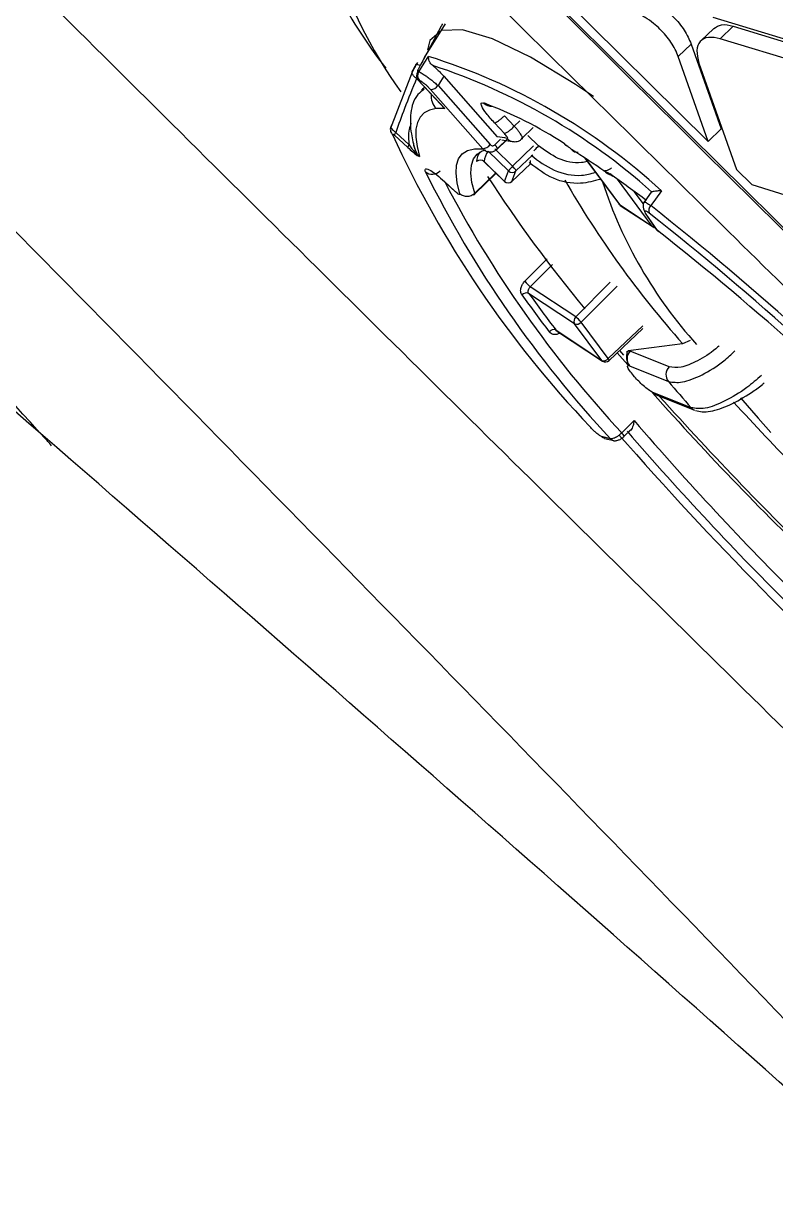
# Model space of a CAD drawing. Extents: x 400 to 501, y 484 to 634.
# Drawn here: x 487.942 to 488.775, y 582.322 to 583.627 of the extents above; entities that cross this region are included whole.
import ezdxf

# ---------------------------------------------------------------- set-up
doc = ezdxf.new("R2010")
doc.units = 0
doc.header["$MEASUREMENT"] = 0
doc.layers.add('DIM', color=3, linetype='Continuous')
doc.layers.add('GEOMETRY', color=3, linetype='Continuous', lineweight=25)

# ---------------------------------------------------------------- blocks, each defined once
blk = doc.blocks.new('2026 GRANDEE')
at = {"layer": 'GEOMETRY', "ltscale": 16}
for p, q in [((39.7421, -14.806), (37.5505, -12.6391)), ((38.1024, -13.1716), (38.2762, -13.3434)), ((38.2813, -13.2056), (38.3872, -13.2378)), ((37.9618, -13.2505), (37.985, -13.2133)), ((38.2823, -13.2182), (38.268, -13.232)), ((38.2895, -13.2296), (38.3038, -13.2157)), ((38.3038, -13.2157), (38.4307, -13.2544)), ((38.243, -13.2494), (38.2573, -13.2355)), ((38.2573, -13.2355), (38.2905, -13.3295)), ((38.4164, -13.2682), (38.2895, -13.2296)), ((38.2762, -13.3434), (38.243, -13.2494)), ((37.9541, -13.2558), (37.9526, -13.2582)), ((37.9555, -13.2624), (37.9547, -13.2638)), ((38.2659, -13.2566), (38.3075, -13.3744)), ((37.948, -13.2668), (37.9238, -13.3298)), ((37.9553, -13.2758), (37.953, -13.2737)), ((37.9541, -13.2649), (37.954, -13.2655)), ((37.9543, -13.2751), (37.9844, -13.3072)), ((37.9552, -13.2758), (37.9843, -13.3069)), ((37.9832, -13.2713), (38.0424, -13.3383)), ((37.9619, -13.2832), (37.9585, -13.2868)), ((37.9596, -13.2857), (37.9585, -13.2868)), ((37.9623, -13.2837), (37.9596, -13.2857)), ((37.9685, -13.286), (38.0264, -13.3515)), ((37.9768, -13.2815), (38.0346, -13.347)), ((38.0613, -13.3267), (38.0503, -13.315)), ((38.0503, -13.3346), (38.0393, -13.3229)), ((38.0613, -13.3267), (38.0674, -13.3208)), ((38.0701, -13.3398), (38.0822, -13.3282)), ((38.2762, -13.3434), (38.2905, -13.3295)), ((37.9285, -13.3366), (37.9433, -13.3502)), ((37.9299, -13.3335), (37.9447, -13.3472)), ((38.0398, -13.3471), (38.0461, -13.341)), ((38.0426, -13.3514), (38.0538, -13.3405)), ((38.0426, -13.3515), (38.0521, -13.3424)), ((38.0474, -13.3416), (38.0589, -13.3435)), ((38.0882, -13.3482), (38.0762, -13.3368)), ((38.0549, -13.3761), (38.0323, -13.3541)), ((38.0593, -13.371), (38.0396, -13.3518)), ((38.0593, -13.371), (38.0826, -13.3485)), ((38.0277, -13.3657), (38.0505, -13.3879)), ((38.0279, -13.3658), (38.0505, -13.3878)), ((38.028, -13.3659), (38.0279, -13.3658)), ((38.0282, -13.366), (38.028, -13.3659)), ((38.0587, -13.3879), (38.0791, -13.3682)), ((38.0587, -13.3878), (38.0791, -13.3682)), ((38.0631, -13.3762), (38.0817, -13.3582)), ((38.0788, -13.3678), (38.0779, -13.367)), ((38.0788, -13.3678), (38.0789, -13.3682)), ((38.1395, -13.3619), (38.1773, -13.4129)), ((38.1398, -13.3621), (38.1779, -13.4134)), ((38.0174, -13.4008), (38.0408, -13.3784)), ((38.0174, -13.4014), (38.0411, -13.3788)), ((38.0505, -13.3878), (38.0549, -13.3761)), ((38.0587, -13.3878), (38.0631, -13.3762)), ((38.3075, -13.3744), (38.3245, -13.3912)), ((37.9833, -13.3875), (37.9957, -13.399)), ((37.9839, -13.3878), (37.9955, -13.3985)), ((38.0505, -13.3878), (38.0505, -13.3879)), ((38.0587, -13.3878), (38.0587, -13.3879)), ((38.2141, -13.4375), (38.1755, -13.3853)), ((38.3245, -13.3912), (38.4377, -13.4271)), ((38.0159, -13.4029), (38.0163, -13.4024)), ((38.2044, -13.4125), (38.1942, -13.3988)), ((38.2129, -13.3996), (38.2039, -13.4121)), ((38.1779, -13.4134), (38.2141, -13.4375)), ((38.1787, -13.4143), (38.215, -13.4383)), ((38.2064, -13.423), (38.219, -13.4413)), ((38.22, -13.4423), (38.2074, -13.424)), ((38.0729, -13.4985), (38.0977, -13.4736)), ((38.079, -13.5046), (38.1035, -13.48)), ((38.1294, -13.5379), (38.1676, -13.4996)), ((38.1281, -13.5456), (38.0772, -13.5119)), ((38.1294, -13.5379), (38.079, -13.5046)), ((38.1354, -13.5437), (38.1751, -13.5038)), ((38.1581, -13.5861), (38.1281, -13.5456)), ((38.1654, -13.5842), (38.1354, -13.5437)), ((38.1654, -13.5842), (38.2036, -13.5479)), ((38.1663, -13.5863), (38.2037, -13.5507)), ((38.1072, -13.5524), (38.1581, -13.5861)), ((38.1082, -13.5533), (38.1072, -13.5524)), ((38.1082, -13.5533), (38.1589, -13.5869)), ((38.256, -13.564), (38.2478, -13.5678)), ((38.1753, -13.5776), (38.1869, -13.5911)), ((38.1779, -13.5752), (38.1823, -13.5804)), ((38.1878, -13.5754), (38.1857, -13.5773)), ((38.1903, -13.5753), (38.1878, -13.5754)), ((38.1878, -13.5754), (38.1897, -13.5759)), ((38.1897, -13.5759), (38.1903, -13.5753)), ((38.2329, -13.5933), (38.1897, -13.5759)), ((38.2478, -13.5678), (38.1903, -13.5753)), ((38.1889, -13.5922), (38.2321, -13.6096)), ((38.1927, -13.6025), (38.1939, -13.6039)), ((38.1946, -13.6044), (38.1934, -13.603)), ((38.2572, -13.6386), (38.2141, -13.6212)), ((38.2179, -13.6239), (38.261, -13.6413)), ((38.1941, -13.6529), (38.1803, -13.6666)), ((38.1828, -13.6705), (38.191, -13.6624)), ((38.1678, -13.673), (38.1578, -13.6704)), ((38.1614, -13.6726), (38.1714, -13.6751))]:
    blk.add_line(p, q, dxfattribs=at)
at = {"layer": 'GEOMETRY', "ltscale": 16, "flags": 128}
for points in [[(38.149, -13.2935), (38.1291, -13.2802), (38.0791, -13.25), (38.0371, -13.2298), (38.004, -13.2198), (37.9807, -13.2204), (37.9677, -13.2316), (37.965, -13.2419)], [(37.9554, -13.2662), (37.9614, -13.2567), (37.9662, -13.2492)], [(37.957, -13.2594), (37.9558, -13.259), (37.9543, -13.2585), (37.9532, -13.2582), (37.9523, -13.2583), (37.9519, -13.2585), (37.9518, -13.259)], [(37.9832, -13.2713), (37.9796, -13.277), (37.9768, -13.2815)], [(37.9747, -13.3071), (37.9674, -13.3088), (37.9614, -13.3119), (37.957, -13.3165), (37.9539, -13.3225), (37.9523, -13.3299), (37.9522, -13.3387), (37.9535, -13.3489), (37.9563, -13.3603)], [(38.0009, -13.4014), (37.9979, -13.3892), (37.9967, -13.3787), (37.9972, -13.3698), (37.9996, -13.3627), (38.0037, -13.3573), (38.0095, -13.3536), (38.0171, -13.3517), (38.0264, -13.3515)], [(38.0174, -13.4008), (38.0144, -13.3889), (38.0132, -13.3786), (38.0138, -13.3699), (38.016, -13.3629), (38.02, -13.3576), (38.0258, -13.354), (38.0299, -13.3526)], [(38.0426, -13.3514), (38.0426, -13.3516), (38.0425, -13.3518), (38.0422, -13.3519)], [(37.9955, -13.3985), (37.9958, -13.399), (37.9963, -13.3991), (37.9966, -13.3991)], [(38.2242, -13.3982), (38.2176, -13.4074), (38.2124, -13.4146)], [(38.1779, -13.4134), (38.1773, -13.413), (38.1773, -13.4129)], [(38.1779, -13.4134), (38.1785, -13.4141), (38.1787, -13.4143)], [(38.2141, -13.4375), (38.2147, -13.4381), (38.215, -13.4383)], [(38.219, -13.4413), (38.2192, -13.4415), (38.22, -13.4423)], [(38.1581, -13.5861), (38.1587, -13.5867), (38.1589, -13.5869)], [(38.1654, -13.5842), (38.1658, -13.5849), (38.1662, -13.5855), (38.1663, -13.5859), (38.1663, -13.5862), (38.1663, -13.5863)], [(38.1946, -13.6044), (38.194, -13.6039), (38.1939, -13.6039)], [(38.3119, -13.6276), (38.3313, -13.6501), (38.3455, -13.6661)]]:
    blk.add_lwpolyline(points, dxfattribs=at)
at = {"layer": 'GEOMETRY', "ltscale": 16}
for centre, radius, start, end in [((38.3725, -12.9097), 0.5746, 196.7043, 217.8708), ((38.3646, -12.9808), 0.528, 196.6732, 215.6437), ((37.7609, -13.9027), 0.685, 47.4383, 72.5642), ((37.9555, -13.2649), 0.00143, 119.0554, 182.8628), ((37.7574, -13.909), 0.6839, 48.189, 71.8135), ((37.9611, -13.2704), 0.00807, 147.9477, 222.6066), ((37.9622, -13.2705), 0.00807, 147.9048, 222.503), ((37.9495, -13.3393), 0.0734, 85.4095, 86.2459), ((37.9504, -13.3483), 0.0726, 85.4095, 86.2459), ((37.9673, -13.2741), 0.012, 275.5543, 321.912), ((37.9892, -13.2933), 0.0201, 173.863, 223.5005), ((37.8701, -13.7229), 0.4504, 56.8302, 69.5571), ((38.0351, -13.2941), 0.0103, 221.3428, 279.1009), ((37.9804, -13.3589), 0.0521, 85.7065, 96.3368), ((39.01, -12.8395), 1.1919, 204.6092, 223.4941), ((37.9346, -13.3375), 0.00619, 139.8651, 171.5332), ((38.0325, -13.4266), 0.0889, 76.3844, 83.5906), ((38.0614, -13.333), 0.0107, 221.9543, 268.1004), ((38.0441, -13.3682), 0.0247, 148.3821, 174.3425), ((38.0252, -13.3396), 0.012, 275.5543, 321.912), ((38.0515, -13.368), 0.0237, 144.122, 174.5587), ((38.0313, -13.3556), 0.012, 20.4657, 45.1788), ((38.1451, -13.4051), 0.0804, 135.071, 140.5038), ((38.1224, -13.3414), 0.00747, 217.4109, 253.1801), ((37.5286, -14.2929), 1.1135, 55.3471, 57.6312), ((38.0237, -13.3701), 0.006, 46.3884, 133.6061), ((38.1162, -13.3671), 0.0374, 176.2153, 181.1256), ((37.9705, -13.3675), 0.0123, 230.8941, 314.8484), ((39.0773, -12.8239), 1.2442, 206.3945, 223.034), ((38.0813, -13.3946), 0.0322, 132.9116, 144.9417), ((38.059, -13.3719), 0.00595, 225.5778, 313.5207), ((38.051, -13.3812), 0.0132, 22.47, 50.6529), ((37.2512, -14.6873), 1.5967, 53.1909, 54.9965), ((38.172, -13.376), 0.00594, 215.0812, 253.3739), ((39.1281, -12.7903), 1.2908, 207.5965, 222.7557), ((39.3537, -12.5257), 1.5752, 212.9386, 219.5673), ((38.0546, -13.3835), 0.00595, 225.5778, 313.5207), ((38.0546, -13.3836), 0.00591, 225.7815, 313.9051), ((39.0651, -12.8421), 1.0929, 209.845, 221.6047), ((38.6327, -13.2345), 0.498, 197.9996, 222.114), ((38.182, -13.4093), 0.00591, 216.5615, 236.4891), ((38.2182, -13.4202), 0.00803, 135.8637, 198.6875), ((35.9771, -16.2406), 3.6032, 37.32, 51.6569), ((38.2097, -13.4206), 0.00406, 194.6487, 234.6512), ((35.999, -16.2188), 3.5649, 37.32, 51.6569), ((38.2162, -13.4339), 0.00405, 240.0796, 278.4872), ((38.2183, -13.4333), 0.00591, 236.4891, 263.9933), ((36.1567, -16.061), 3.3339, 37.2111, 51.7657), ((38.0985, -13.4786), 0.0324, 217.8019, 233.0762), ((38.0746, -13.5177), 0.00637, 66.0718, 139.6681), ((39.4586, -12.5188), 1.7013, 215.7124, 217.4106), ((39.4636, -12.5116), 1.7167, 215.7124, 217.4106), ((38.1336, -13.5426), 0.00626, 131.5969, 208.6653), ((38.1098, -13.564), 0.0326, 38.4422, 53.1208), ((38.1304, -13.5396), 0.00645, 248.6344, 320.2317), ((38.1052, -13.5586), 0.00655, 71.4279, 140.7496), ((38.1985, -13.5845), 0.0123, 135.4651, 218.7129), ((38.1604, -13.5801), 0.00645, 248.6344, 320.2317), ((38.1622, -13.582), 0.00591, 236.4891, 313.569), ((38.1941, -13.6013), 0.00183, 180.7104, 248.0601), ((38.2416, -13.6019), 0.0123, 135.4634, 218.7129), ((39.9551, -12.1401), 2.2646, 220.4581, 221.4306), ((38.2216, -13.6147), 0.00996, 220.7618, 247.976), ((40.9452, -11.1854), 3.66, 221.7437, 226.0843), ((40.8965, -11.235), 3.5873, 221.793, 226.0942), ((38.2648, -13.6321), 0.00996, 220.7618, 247.976), ((40.435, -11.6966), 2.8787, 222.2555, 226.376), ((40.8578, -11.3584), 3.5157, 220.7414, 225.1703), ((38.1459, -13.6586), 0.00138, 192.9751, 246.6938), ((41.1846, -11.0382), 3.9954, 221.1742, 227.8785), ((38.175, -13.6727), 0.00811, 14.3151, 48.9332), ((40.9046, -11.312), 3.595, 220.8787, 225.1637), ((38.1631, -13.6656), 0.00714, 221.9137, 255.5802), ((38.1731, -13.6682), 0.00711, 221.8482, 264.7558)]:
    blk.add_arc(centre, radius, start, end, dxfattribs=at)
for points, knots in [([(33.1112, -8.6122), (33.301, -8.8166), (33.6802, -9.2249), (34.2607, -9.8374), (34.8462, -10.4484), (35.4368, -11.0578), (36.0312, -11.6653), (36.6288, -12.2707), (37.2294, -12.8738), (37.8326, -13.4744), (38.4383, -14.0724), (39.0461, -14.6672), (39.6559, -15.2581), (40.2672, -15.8439), (40.8801, -16.4248), (41.2887, -16.8043), (41.4933, -16.9943)], [0, 0, 0, 0, 0.071643, 0.14309, 0.214489, 0.285889, 0.357236, 0.428542, 0.499851, 0.571188, 0.642541, 0.713932, 0.785365, 0.856798, 0.928296, 1, 1, 1, 1]), ([(38.8374, -14.8197), (38.8022, -14.782), (38.4988, -14.4574), (37.9155, -13.8556), (37.0879, -13.0154), (36.2484, -12.1872), (35.3987, -11.37), (34.5384, -10.5651), (33.6682, -9.7712), (33.08, -9.2542), (32.7855, -8.9953)], [0, 0, 0, 0, 0.0184337, 0.1586189, 0.298737, 0.4387906, 0.5788851, 0.7191168, 0.8593695, 1, 1, 1, 1]), ([(33.9473, -9.1847), (34.1002, -9.3342), (34.4079, -9.635), (34.8583, -10.0743), (35.2854, -10.4909), (35.6745, -10.8705), (36.0618, -11.2485), (36.4558, -11.6334), (36.8653, -12.0343), (37.205, -12.3676), (37.478, -12.6357), (37.687, -12.841), (37.8968, -13.0474), (38.1182, -13.2654), (38.3623, -13.5059), (38.6355, -13.7754), (38.9498, -14.0858), (39.3071, -14.439), (39.7095, -14.837), (40.1476, -15.2705), (40.6071, -15.7254), (40.921, -16.0353), (41.0767, -16.1891)], [0, 0, 0, 0, 0.064169, 0.129138, 0.188802, 0.243183, 0.292269, 0.351201, 0.408497, 0.464259, 0.494029, 0.523343, 0.552198, 0.58236, 0.616633, 0.655052, 0.697622, 0.749248, 0.805908, 0.86759, 0.934316, 1, 1, 1, 1]), ([(39.5251, -15.4518), (39.298, -15.2418), (38.7513, -14.7364), (37.8656, -13.9502), (36.8722, -13.0923), (35.8636, -12.2493), (34.8415, -11.4221), (33.8077, -10.6101), (33.1093, -10.0836), (32.76, -9.8203)], [0, 0, 0, 0, 0.105959, 0.254966, 0.403973, 0.55298, 0.701986, 0.850993, 1, 1, 1, 1]), ([(39.7927, -17.8288), (39.5267, -17.5294), (38.9972, -16.9336), (38.1493, -16.0898), (37.2847, -15.2735), (36.3973, -14.4849), (35.4987, -13.7223), (34.5911, -12.9819), (33.6654, -12.2723), (32.7101, -11.589), (32.0461, -11.1694), (31.7122, -10.9583)], [0, 0, 0, 0, 0.113392, 0.225638, 0.337341, 0.448782, 0.560233, 0.669481, 0.778832, 0.888788, 1, 1, 1, 1]), ([(39.3403, -18.3188), (39.2421, -18.1952), (39.0437, -17.9454), (38.7328, -17.5736), (38.408, -17.1999), (38.0687, -16.8252), (37.7247, -16.4607), (37.3161, -16.0443), (36.8313, -15.573), (36.2474, -15.036), (35.7044, -14.5629), (35.2225, -14.1602), (34.82, -13.8352), (34.4245, -13.527), (34.0364, -13.2352), (33.6442, -12.9511), (33.1606, -12.6142), (32.5822, -12.2331), (31.9193, -11.8235), (31.474, -11.572), (31.2546, -11.448)], [0, 0, 0, 0, 0.044709, 0.090349, 0.13691, 0.184379, 0.232745, 0.277954, 0.348418, 0.422679, 0.500679, 0.550525, 0.598903, 0.645795, 0.691185, 0.735062, 0.781563, 0.856423, 0.929252, 1, 1, 1, 1]), ([(37.5487, -13.6807), (37.546, -13.6777), (37.3752, -13.4895), (37.0185, -13.1291), (36.4814, -12.602), (36.11, -12.2679), (35.9245, -12.101)], [0, 0, 0, 0, 0.005367, 0.337184, 0.669008, 1, 1, 1, 1]), ([(41.0678, -16.1637), (41.0674, -16.1632), (41.0641, -16.1599), (41.053, -16.1488), (41.0136, -16.1092), (40.8667, -15.9614), (40.2958, -15.3855), (39.1702, -14.2436), (38.1422, -13.2265), (37.5502, -12.6408)], [0, 0, 0, 0, 0.000353, 0.002828, 0.009436, 0.033986, 0.128384, 0.498019, 1, 1, 1, 1]), ([(38.2071, -13.1858), (38.2122, -13.1879), (38.2223, -13.1921), (38.2377, -13.2048), (38.2505, -13.2201), (38.255, -13.2304), (38.2573, -13.2355)], [0, 0, 0, 0, 0.253444, 0.504195, 0.752845, 1, 1, 1, 1]), ([(38.243, -13.2494), (38.2419, -13.2468), (38.2398, -13.2416), (38.2335, -13.2311), (38.2251, -13.221), (38.215, -13.212), (38.2054, -13.205), (38.1973, -13.2015), (38.1932, -13.1999), (38.1927, -13.1997)], [0, 0, 0, 0, 0.129507, 0.256126, 0.499854, 0.624501, 0.773195, 0.973727, 1, 1, 1, 1]), ([(37.9816, -13.2133), (37.9809, -13.2146), (37.9742, -13.2269), (37.9677, -13.2393), (37.9618, -13.2505)], [0, 0, 0, 0, 0.1059185, 1, 1, 1, 1]), ([(38.2825, -13.2184), (38.285, -13.2166), (38.2903, -13.2127), (38.2992, -13.2146), (38.3038, -13.2157)], [0, 0, 0, 0, 0.4725439, 1, 1, 1, 1]), ([(38.2895, -13.2296), (38.2849, -13.2287), (38.2756, -13.2269), (38.2665, -13.232), (38.2623, -13.242), (38.2647, -13.2517), (38.2659, -13.2566)], [0, 0, 0, 0, 0.249779, 0.499757, 0.749934, 1, 1, 1, 1]), ([(37.9618, -13.2505), (37.9605, -13.2529), (37.9581, -13.2573), (37.9558, -13.2617), (37.9548, -13.2637)], [0, 0, 0, 0, 0.560808, 1, 1, 1, 1]), ([(37.9709, -13.2593), (37.9702, -13.2587), (37.9688, -13.2575), (37.9678, -13.2558), (37.9672, -13.2545), (37.9662, -13.2523), (37.9662, -13.2505), (37.9662, -13.2492)], [0, 0, 0, 0, 0.186524, 0.359645, 0.427811, 0.557385, 1, 1, 1, 1]), ([(37.953, -13.2737), (37.952, -13.2729), (37.9499, -13.2714), (37.9482, -13.2687), (37.9477, -13.2662), (37.9486, -13.265), (37.949, -13.2644)], [0, 0, 0, 0, 0.240083, 0.497474, 0.756252, 1, 1, 1, 1]), ([(37.9526, -13.2582), (37.9522, -13.2589), (37.9513, -13.2604), (37.95, -13.2627), (37.9489, -13.265), (37.9483, -13.2664), (37.948, -13.2672)], [0, 0, 0, 0, 0.248264, 0.497346, 0.74778, 1, 1, 1, 1]), ([(37.9518, -13.259), (37.9512, -13.2601), (37.9501, -13.2619), (37.9494, -13.2636), (37.949, -13.2644)], [0, 0, 0, 0, 0.5599375, 1, 1, 1, 1]), ([(37.9548, -13.2637), (37.9546, -13.264), (37.9542, -13.2648), (37.954, -13.2656), (37.9541, -13.266), (37.9542, -13.2661), (37.9543, -13.2661)], [0, 0, 0, 0, 0.279883, 0.570836, 0.793537, 1, 1, 1, 1]), ([(37.9709, -13.2593), (37.9719, -13.2602), (37.9739, -13.2619), (37.9771, -13.2649), (37.9803, -13.2681), (37.9823, -13.2703), (37.9832, -13.2713)], [0, 0, 0, 0, 0.247594, 0.499069, 0.748088, 1, 1, 1, 1]), ([(37.953, -13.2737), (37.9485, -13.2848), (37.9404, -13.3045), (37.9331, -13.3247), (37.9299, -13.3335)], [0, 0, 0, 0, 0.56193, 1, 1, 1, 1]), ([(37.955, -13.2739), (37.955, -13.274), (37.9546, -13.2747), (37.9545, -13.2755), (37.955, -13.2757), (37.9552, -13.2758)], [0, 0, 0, 0, 0.110983, 0.541136, 1, 1, 1, 1]), ([(37.9554, -13.2662), (37.9559, -13.2664), (37.9573, -13.2668), (37.9607, -13.269), (37.9649, -13.2719), (37.9688, -13.2748), (37.9729, -13.2781), (37.9755, -13.2804), (37.9768, -13.2815)], [0, 0, 0, 0, 0.163256, 0.392846, 0.532479, 0.684195, 0.842306, 1, 1, 1, 1]), ([(37.9562, -13.2759), (37.9565, -13.276), (37.957, -13.2761), (37.9582, -13.2767), (37.9599, -13.2779), (37.9619, -13.2795), (37.9641, -13.2814), (37.9664, -13.2837), (37.9678, -13.2853), (37.9685, -13.286)], [0, 0, 0, 0, 0.113284, 0.24233, 0.394972, 0.529531, 0.680951, 0.841517, 1, 1, 1, 1]), ([(37.9615, -13.2858), (37.959, -13.2876), (37.9504, -13.2937), (37.9456, -13.3124), (37.946, -13.3322), (37.9497, -13.3467), (37.9513, -13.3527)], [0, 0, 0, 0, 0.127017, 0.44065, 0.770426, 1, 1, 1, 1]), ([(38.0393, -13.3229), (38.036, -13.3193), (38.0296, -13.312), (38.0248, -13.3044), (38.0241, -13.3005), (38.0263, -13.3008), (38.0274, -13.3009)], [0, 0, 0, 0, 0.280954, 0.558628, 0.778026, 1, 1, 1, 1]), ([(38.0393, -13.3229), (38.0398, -13.3228), (38.041, -13.3225), (38.0442, -13.3204), (38.0475, -13.3177), (38.0494, -13.3159), (38.0503, -13.315)], [0, 0, 0, 0, 0.270485, 0.562378, 0.78952, 1, 1, 1, 1]), ([(37.9244, -13.3273), (37.9243, -13.3278), (37.9239, -13.3289), (37.9239, -13.3308), (37.9242, -13.3321), (37.9244, -13.3327)], [0, 0, 0, 0, 0.3088922, 0.6606616, 1, 1, 1, 1]), ([(37.9252, -13.3268), (37.9249, -13.3269), (37.9243, -13.3271), (37.9243, -13.328), (37.9251, -13.3291), (37.9269, -13.3312), (37.9289, -13.3327), (37.9299, -13.3335)], [0, 0, 0, 0, 0.1862805, 0.3446284, 0.5503541, 0.7642415, 1, 1, 1, 1]), ([(37.9254, -13.3256), (37.9251, -13.326), (37.9247, -13.3265), (37.9245, -13.3272), (37.9245, -13.3272)], [0, 0, 0, 0, 0.940738, 1, 1, 1, 1]), ([(37.947, -13.3235), (37.9462, -13.3256), (37.9443, -13.3304), (37.9437, -13.3386), (37.9444, -13.3445), (37.9447, -13.3472)], [0, 0, 0, 0, 0.295314, 0.683527, 1, 1, 1, 1]), ([(38.0691, -13.3405), (38.0695, -13.3406), (38.0702, -13.3407), (38.0705, -13.3401), (38.0703, -13.3389), (38.0695, -13.3372), (38.0681, -13.335), (38.0662, -13.3325), (38.064, -13.3296), (38.0622, -13.3276), (38.0613, -13.3267)], [0, 0, 0, 0, 0.124609, 0.249297, 0.374133, 0.499079, 0.624137, 0.749304, 0.874556, 1, 1, 1, 1]), ([(37.9242, -13.332), (37.9242, -13.332), (37.9242, -13.3328), (37.925, -13.3343), (37.9259, -13.3353), (37.9264, -13.3359)], [0, 0, 0, 0, 0.044779, 0.535871, 1, 1, 1, 1]), ([(37.9264, -13.3359), (37.9264, -13.3357), (37.9263, -13.3353), (37.9266, -13.3352), (37.927, -13.3354), (37.9275, -13.3357), (37.9279, -13.3361), (37.9282, -13.3363), (37.9284, -13.3365), (37.9285, -13.3365), (37.9285, -13.3366)], [0, 0, 0, 0, 0.2775561, 0.5362296, 0.6572988, 0.7732342, 0.8997391, 0.9556435, 0.9804261, 1, 1, 1, 1]), ([(38.0534, -13.3402), (38.0537, -13.3402), (38.0542, -13.3401), (38.0535, -13.3386), (38.0521, -13.3367), (38.0509, -13.3353), (38.0503, -13.3346)], [0, 0, 0, 0, 0.279273, 0.560596, 0.781985, 1, 1, 1, 1]), ([(38.0597, -13.3436), (38.0608, -13.3437), (38.063, -13.3439), (38.0661, -13.3431), (38.0688, -13.3416), (38.0699, -13.34), (38.0705, -13.3392)], [0, 0, 0, 0, 0.243587, 0.495686, 0.749825, 1, 1, 1, 1]), ([(37.9433, -13.3502), (37.9451, -13.3519), (37.9485, -13.3549), (37.9523, -13.3579), (37.9548, -13.3596), (37.9558, -13.3601), (37.9563, -13.3603)], [0, 0, 0, 0, 0.37347, 0.667803, 0.85282, 1, 1, 1, 1]), ([(37.9447, -13.3472), (37.9468, -13.3501), (37.9506, -13.3552), (37.9546, -13.3588), (37.9563, -13.3603)], [0, 0, 0, 0, 0.573747, 1, 1, 1, 1]), ([(37.9495, -13.3453), (37.9495, -13.3453), (37.9496, -13.348), (37.951, -13.3525), (37.9538, -13.3576), (37.9555, -13.3595), (37.9563, -13.3603)], [0, 0, 0, 0, 0.004193, 0.574652, 0.801437, 1, 1, 1, 1]), ([(38.0264, -13.3515), (38.0273, -13.3524), (38.029, -13.3539), (38.0318, -13.3549), (38.0338, -13.3551), (38.036, -13.3551), (38.039, -13.3544), (38.0411, -13.3528), (38.0422, -13.3519)], [0, 0, 0, 0, 0.214725, 0.380362, 0.496669, 0.563477, 0.763408, 1, 1, 1, 1]), ([(38.0346, -13.347), (38.035, -13.3474), (38.0359, -13.3481), (38.0374, -13.3483), (38.0388, -13.3479), (38.0395, -13.3474), (38.0398, -13.3471)], [0, 0, 0, 0, 0.280612, 0.571051, 0.792338, 1, 1, 1, 1]), ([(38.1422, -13.3656), (38.1401, -13.3661), (38.1294, -13.3687), (38.109, -13.3637), (38.0951, -13.3534), (38.0882, -13.3482)], [0, 0, 0, 0, 0.1114337, 0.5564007, 1, 1, 1, 1]), ([(38.1165, -13.3459), (38.1176, -13.3467), (38.1194, -13.3479), (38.1221, -13.3501), (38.1236, -13.3514), (38.1244, -13.3521), (38.1246, -13.3523), (38.1247, -13.3524), (38.1248, -13.3524)], [0, 0, 0, 0, 0.458952, 0.719375, 0.915263, 0.952294, 0.979136, 1, 1, 1, 1]), ([(38.1269, -13.3539), (38.1271, -13.354), (38.1277, -13.3545), (38.1282, -13.3548), (38.1285, -13.355)], [0, 0, 0, 0, 0.205203, 1, 1, 1, 1]), ([(38.1569, -13.3855), (38.1496, -13.3874), (38.1324, -13.3921), (38.1034, -13.3863), (38.087, -13.374), (38.0788, -13.3678)], [0, 0, 0, 0, 0.269061, 0.634513, 1, 1, 1, 1]), ([(38.0799, -13.3588), (38.088, -13.3649), (38.1044, -13.3772), (38.1311, -13.383), (38.1461, -13.3791), (38.1512, -13.3777)], [0, 0, 0, 0, 0.398436, 0.796833, 1, 1, 1, 1]), ([(37.9628, -13.377), (37.9626, -13.3756), (37.9622, -13.3727), (37.9677, -13.3749), (37.9754, -13.3802), (37.9811, -13.3852), (37.9839, -13.3878)], [0, 0, 0, 0, 0.2810721, 0.5584908, 0.7782656, 1, 1, 1, 1]), ([(38.1602, -13.3759), (38.1622, -13.3757), (38.1655, -13.3754), (38.168, -13.3735), (38.169, -13.3727)], [0, 0, 0, 0, 0.615356, 1, 1, 1, 1]), ([(38.1618, -13.3769), (38.1618, -13.377), (38.162, -13.3771), (38.1621, -13.3771), (38.1625, -13.3772), (38.1632, -13.3772), (38.1648, -13.3779), (38.1663, -13.3789), (38.1671, -13.3794)], [0, 0, 0, 0, 0.0255782, 0.0573983, 0.1057986, 0.3609889, 0.6650991, 1, 1, 1, 1]), ([(38.165, -13.3792), (38.1653, -13.3794), (38.1665, -13.3802), (38.1671, -13.38), (38.1685, -13.3806), (38.1697, -13.3814), (38.1703, -13.3818)], [0, 0, 0, 0, 0.156875, 0.505358, 0.752661, 1, 1, 1, 1]), ([(37.9955, -13.3985), (37.9964, -13.3993), (37.9982, -13.4008), (38, -13.402), (38.0009, -13.4021), (38.0009, -13.4016), (38.0009, -13.4014)], [0, 0, 0, 0, 0.279218, 0.560803, 0.78229, 1, 1, 1, 1]), ([(38.0161, -13.4024), (38.0164, -13.4024), (38.0171, -13.4025), (38.0175, -13.402), (38.0174, -13.4012), (38.0174, -13.4008)], [0, 0, 0, 0, 0.268668, 0.634045, 1, 1, 1, 1]), ([(38.2242, -13.3982), (38.2226, -13.3982), (38.2196, -13.3984), (38.2163, -13.3988), (38.2143, -13.3992), (38.2136, -13.3993), (38.2133, -13.3993)], [0, 0, 0, 0, 0.329918, 0.606079, 0.829053, 1, 1, 1, 1]), ([(38.205, -13.4108), (38.2048, -13.4111), (38.2041, -13.412), (38.2039, -13.4146), (38.2043, -13.4181), (38.2053, -13.4206), (38.2059, -13.4218)], [0, 0, 0, 0, 0.10068, 0.414187, 0.716645, 1, 1, 1, 1]), ([(38.205, -13.4106), (38.205, -13.4106), (38.205, -13.4104), (38.206, -13.4107), (38.2084, -13.4118), (38.2112, -13.4138), (38.2124, -13.4146)], [0, 0, 0, 0, 0.006448, 0.267035, 0.695442, 1, 1, 1, 1]), ([(38.2074, -13.424), (38.207, -13.4234), (38.2062, -13.4222), (38.2058, -13.421), (38.2059, -13.4204), (38.2066, -13.4203), (38.2076, -13.4207), (38.209, -13.4216), (38.2101, -13.4224), (38.2106, -13.4227)], [0, 0, 0, 0, 0.158156, 0.318394, 0.46963, 0.604217, 0.75712, 0.886502, 1, 1, 1, 1]), ([(38.2196, -13.4417), (38.2199, -13.4422), (38.2205, -13.443), (38.2214, -13.4435), (38.2217, -13.4436)], [0, 0, 0, 0, 0.627229, 1, 1, 1, 1]), ([(38.0698, -13.5136), (38.0692, -13.5125), (38.068, -13.5101), (38.0685, -13.5057), (38.0702, -13.5016), (38.072, -13.4995), (38.0729, -13.4985)], [0, 0, 0, 0, 0.2735245, 0.5585328, 0.7840573, 1, 1, 1, 1]), ([(38.0772, -13.5119), (38.0769, -13.5114), (38.0764, -13.5102), (38.0768, -13.5081), (38.0777, -13.5061), (38.0786, -13.5051), (38.079, -13.5046)], [0, 0, 0, 0, 0.272621, 0.55768, 0.783623, 1, 1, 1, 1]), ([(38.1119, -13.5558), (38.1112, -13.5562), (38.1096, -13.5571), (38.107, -13.5576), (38.1044, -13.5574), (38.102, -13.5565), (38.1007, -13.5552), (38.1001, -13.5545)], [0, 0, 0, 0, 0.163524, 0.37493, 0.562881, 0.770962, 1, 1, 1, 1]), ([(38.1865, -13.5768), (38.186, -13.5783), (38.1852, -13.5813), (38.1857, -13.5869), (38.1871, -13.5906), (38.1877, -13.592)], [0, 0, 0, 0, 0.390799, 0.776809, 1, 1, 1, 1]), ([(38.2321, -13.6096), (38.2368, -13.6103), (38.2464, -13.6119), (38.2689, -13.6031), (38.2902, -13.5903), (38.3017, -13.5794), (38.3058, -13.5755)], [0, 0, 0, 0, 0.282375, 0.564722, 0.847049, 1, 1, 1, 1]), ([(38.2884, -13.5699), (38.2871, -13.571), (38.2794, -13.5781), (38.2639, -13.5874), (38.245, -13.5952), (38.2369, -13.5939), (38.2329, -13.5933)], [0, 0, 0, 0, 0.06098, 0.374417, 0.68769, 1, 1, 1, 1]), ([(38.1934, -13.603), (38.1918, -13.601), (38.1885, -13.5971), (38.1866, -13.5933), (38.1867, -13.5916), (38.1882, -13.592), (38.1889, -13.5922)], [0, 0, 0, 0, 0.279658, 0.559227, 0.779582, 1, 1, 1, 1]), ([(38.3353, -13.6028), (38.3299, -13.6074), (38.3167, -13.6188), (38.2941, -13.6321), (38.2715, -13.6409), (38.262, -13.6394), (38.2572, -13.6386)], [0, 0, 0, 0, 0.18566, 0.457085, 0.728529, 1, 1, 1, 1]), ([(38.2141, -13.6212), (38.2128, -13.6205), (38.2101, -13.6191), (38.2045, -13.6144), (38.199, -13.6093), (38.1961, -13.606), (38.1946, -13.6044)], [0, 0, 0, 0, 0.279486, 0.559002, 0.779415, 1, 1, 1, 1]), ([(38.2621, -13.6417), (38.2645, -13.6423), (38.269, -13.6436), (38.2813, -13.6425), (38.2998, -13.6365), (38.3201, -13.6247), (38.3329, -13.6156), (38.3373, -13.6118), (38.3381, -13.6111)], [0, 0, 0, 0, 0.145533, 0.286754, 0.56196, 0.834516, 0.972016, 1, 1, 1, 1]), ([(38.2129, -13.6205), (38.2133, -13.6208), (38.2142, -13.6215), (38.2149, -13.6219), (38.2153, -13.6221)], [0, 0, 0, 0, 0.42668, 1, 1, 1, 1]), ([(38.1941, -13.6529), (38.1937, -13.6548), (38.1931, -13.6578), (38.1918, -13.6613), (38.1904, -13.6636), (38.1892, -13.6642), (38.1886, -13.6645)], [0, 0, 0, 0, 0.372697, 0.597174, 0.804745, 1, 1, 1, 1]), ([(38.1578, -13.6704), (38.1574, -13.6703), (38.1566, -13.67), (38.1549, -13.6688), (38.1529, -13.6673), (38.1508, -13.6655), (38.1487, -13.6635), (38.1469, -13.6616), (38.1458, -13.6604), (38.1454, -13.6599)], [0, 0, 0, 0, 0.158156, 0.318394, 0.46963, 0.604217, 0.75712, 0.886501, 1, 1, 1, 1]), ([(38.1803, -13.6666), (38.1792, -13.6676), (38.1773, -13.6694), (38.1748, -13.671), (38.173, -13.6719), (38.1714, -13.6727), (38.1694, -13.6732), (38.1684, -13.6731), (38.1678, -13.673)], [0, 0, 0, 0, 0.237734, 0.433923, 0.504543, 0.622544, 0.78777, 1, 1, 1, 1]), ([(38.171, -13.675), (38.1715, -13.6751), (38.1724, -13.6753), (38.1741, -13.6752), (38.1758, -13.6747), (38.1776, -13.6741), (38.1792, -13.6733), (38.1807, -13.6724), (38.1819, -13.6715), (38.1826, -13.6709), (38.1829, -13.6706)], [0, 0, 0, 0, 0.147075, 0.2891206, 0.4253673, 0.5552032, 0.6779995, 0.7933028, 0.9006961, 1, 1, 1, 1])]:
    blk.add_open_spline(points, degree=3, knots=knots, dxfattribs=at)
for points in [[(38.0503, -13.3346), (38.0508, -13.3345), (38.0518, -13.3343), (38.0546, -13.3325), (38.0579, -13.3298), (38.0602, -13.3277), (38.0613, -13.3267)], [(37.9447, -13.3472), (37.9444, -13.3475), (37.944, -13.3482), (37.9435, -13.349), (37.9433, -13.3498), (37.9433, -13.3501), (37.9433, -13.3502)], [(38.1248, -13.3524), (38.1252, -13.3529), (38.1261, -13.3539), (38.1279, -13.3549), (38.1299, -13.3554), (38.1314, -13.3553), (38.1321, -13.3552)], [(38.1618, -13.3769), (38.1622, -13.3774), (38.163, -13.3784), (38.1647, -13.3792), (38.1665, -13.3796), (38.1679, -13.3795), (38.1686, -13.3794)], [(38.0009, -13.4014), (38.0021, -13.4022), (38.0045, -13.4039), (38.0091, -13.4045), (38.0137, -13.4036), (38.0161, -13.4017), (38.0174, -13.4008)]]:
    blk.add_open_spline(points, degree=3, dxfattribs=at)

msp = doc.modelspace()

# ---------------------------------------------------------------- block references
at = {"layer": 'DIM'}
msp.add_blockref('2026 GRANDEE', (450.4248, 596.8403), dxfattribs=at)

doc.saveas('drawing.dxf')
